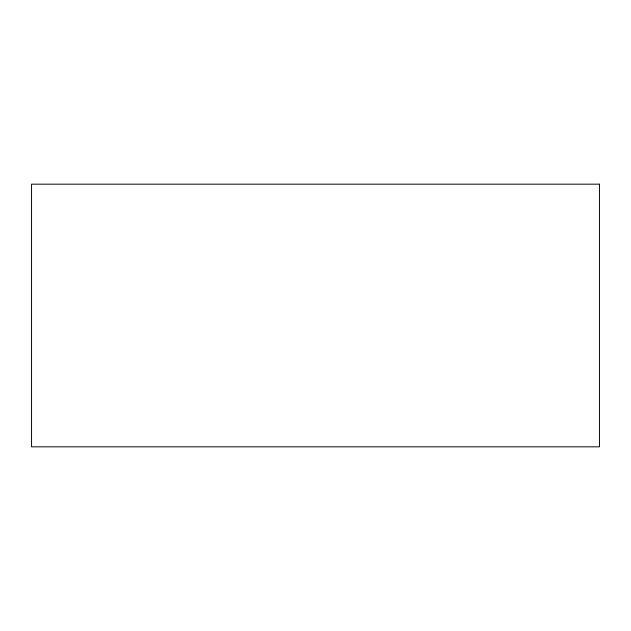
<?xml version="1.0" encoding="UTF-8"?>
<svg xmlns="http://www.w3.org/2000/svg" width="631" height="631" viewBox="0 0 631 631"><rect width="100%" height="100%" fill="white"/><g stroke="black" fill="none" stroke-linecap="round" stroke-linejoin="round"><path stroke-width="0.95" d="M599.45 184.173L31.55 184.173L31.55 446.827L599.45 446.827L599.45 184.173"/></g></svg>
